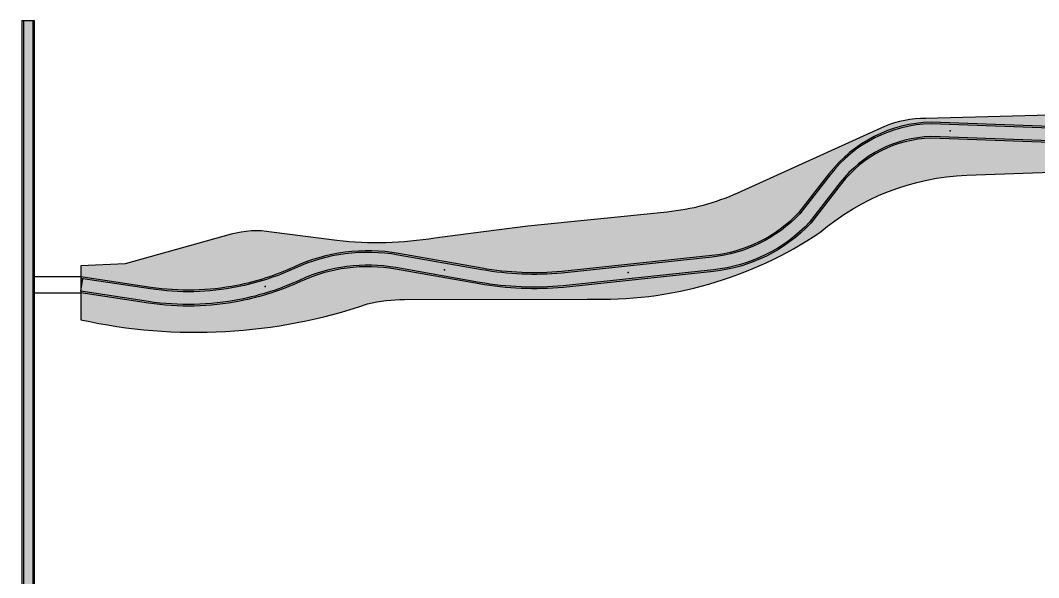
# Model space of a CAD drawing. Header units: inches. Extents: x -1373420 to 1275728, y -1279082 to 1370051.
# Drawn here: x -88479 to -81952, y 93463 to 97035 of the extents above; entities that cross this region are included whole.
import ezdxf

# ---------------------------------------------------------------- set-up
doc = ezdxf.new("R2010")
doc.units = ezdxf.units.IN
doc.header["$LTSCALE"] = 100
doc.header["$MEASUREMENT"] = 0
doc.layers.add('6', color=7, linetype='Continuous', true_color=0x57a70c)
doc.layers.add('a Walkway', color=7, linetype='Continuous', lineweight=30, true_color=0x4b2e26)

msp = doc.modelspace()

# ---------------------------------------------------------------- hatches: boundary and pattern name
at = {"layer": '6', "lineweight": 15}
h = msp.add_hatch(color=256, dxfattribs=at)
h.dxf.hatch_style = 1
edge = h.paths.add_edge_path()
edge.add_line((-78924.69009385278, 96076.41950291861), (-79656.16586421253, 96425.92340061668))
edge.add_arc((-79909.72182438009, 95973.12786417731), 518.9551259559147, 60.75209267398381, 131.5598670408154)
edge.add_line((-80253.99782411824, 96361.44276056967), (-80406.56430895731, 96234.62493619451))
edge.add_arc((-80544.84946469599, 96375.83486357113), 197.6436892171826, 229.3318846104581, 314.40045115440944, ccw=False)
edge.add_line((-80673.64919407322, 96225.9226972879), (-80753.72775439694, 96295.34569959072))
edge.add_line((-80753.72775439694, 96295.34569959072), (-80759.19275461484, 96300.06911534004))
edge.add_arc((-81151.53796487313, 95846.12502628572), 599.9999999999899, 49.16304771215739, 91.51300139794115)
edge.add_line((-81167.38023711788, 96445.91584182903), (-82676.42187811437, 96406.0575314218))
edge.add_arc((-82674.85329152102, 95685.15325862297), 720.9059793090192, 90.1246673839504, 111.6183318435343)
edge.add_line((-82940.45092632648, 96355.34974278956), (-83882.1817441523, 95927.58389186468))
edge.add_arc((-84477.71919098683, 97238.66556339312), 1440.000000000003, 275.73431199850125, 294.429148268595, ccw=False)
edge.add_line((-84333.84068632551, 95805.8714484218), (-85226.08418018944, 95716.2740259104))
edge.add_line((-85226.08418018944, 95716.2740259104), (-85511.01874032829, 95679.25727386391))
edge.add_line((-85511.01874032829, 95679.25727386391), (-85822.30018842928, 95638.94112576588))
edge.add_arc((-86195.1418362292, 97913.97712229857), 2305.384930950506, 263.6591010060583, 279.3071179364374, ccw=False)
edge.add_line((-86449.75729549883, 95622.69568001467), (-86868.55835808825, 95677.7342273305))
edge.add_arc((-86966.04068795124, 95085.70619136892), 600.0000000000277, 80.64967504179135, 105.5672985721287)
edge.add_line((-87127.06272043168, 95663.69572851982), (-87808.24587651432, 95473.92499871638))
edge.add_line((-87808.24587651432, 95473.92499871638), (-88091.24020179277, 95461.74495125559))
edge.add_line((-88091.24020179277, 95461.74495125559), (-88091.24020179283, 95115.8569323729))
edge.add_arc((-87354.1321296217, 98447.15924666065), 3411.876817711733, 257.523344325175, 288.8266222337314)
edge.add_arc((-86020.75160439021, 94234.6712958767), 1010.231215014303, 89.72129429641188, 103.29683128203311, ccw=False)
edge.add_line((-86015.8375235695, 95244.89055900672), (-84846.21288228585, 95248.26464294759))
edge.add_arc((-84760.49639351483, 97769.4956528691), 2522.687678218822, 268.052815420862, 303.8555045233036)
edge.add_arc((-82354.86811125837, 94502.82342706874), 1540.584382165395, 92.18590706516778, 130.4857468716518, ccw=False)
edge.add_line((-82413.6291132904, 96042.28676966969), (-81266.58846808606, 96083.78134227316))
edge.add_arc((-81265.04278981248, 95689.56559004112), 394.2187824409104, 7.6702835812337185, 90.22464954085888, ccw=False)
edge.add_arc((-80665.98748448171, 95823.44826928955), 223.6504690608861, 201.3066337624884, 301.5772568780305)
edge.add_arc((-80199.31450924405, 94497.83317501858), 1187.685486817172, 70.50899020605789, 107.11673133176981, ccw=False)
edge.add_arc((-79633.27112953863, 96068.92440163478), 482.3295453759339, 249.3926560021122, 302.7154850036208)
edge.add_arc((-79188.69798547738, 95307.39428208374), 400.435480963162, 42.29535597011812, 117.3370458938453, ccw=False)
edge.add_arc((-79292.45396117403, 95291.9705605187), 491.0485134157753, -22.504661588392082, 35.46338691310808, ccw=False)
edge.add_line((-78838.79958052936, 95104.01751997469), (-78913.78081973651, 94969.6857870426))
edge.add_arc((-77846.7219085108, 94318.41003178972), 1250.109926928994, 148.6023388531599, 171.5824897271322)
edge.add_arc((-77895.14279088928, 94188.75009479112), 1228.668935936748, 165.2578976771142, 199.3689013742805)
edge.add_line((-79054.27251421005, 93781.26311506017), (-78952.30885882053, 93482.17572358545))
edge.add_arc((-80106.16421566196, 93152.60355320646), 1199.999999999999, -5.864376274582185, 15.940768752657618, ccw=False)
edge.add_line((-78912.44437217034, 93029.99468218016), (-78968.47565109219, 92725.38955806073))
edge.add_arc((-78450.31765027692, 92644.82426881962), 524.3839048248716, 171.1621873036545, 242.5629960682053)
edge.add_arc((-78805.18946011072, 91845.51266216012), 352.5937978439585, -18.319167180828515, 71.26505539985709, ccw=False)
edge.add_arc((-81076.82933468012, 92530.78842504954), 2725.23569998279, 321.9062872134928, 343.0149989649887, ccw=False)
edge.add_arc((-76560.93228401881, 89355.80490750357), 2802.364293384344, 147.7918519429991, 154.1741170528381)
edge.add_line((-79083.40222453274, 90576.62063153369), (-79203.99165185852, 90287.64014682005))
edge.add_arc((-78739.37812946374, 90060.31295019438), 517.245956502095, 153.9283125961261, 201.8235623202418)
edge.add_arc((-79847.06088719219, 89629.81536283446), 671.1995682078011, -55.39759647330777, 20.787577352260485, ccw=False)
edge.add_arc((-79199.48634605127, 88505.03494802132), 631.2787930392115, 114.9624458795808, 194.9108542525512)
edge.add_arc((-80105.68161540534, 88205.94951255093), 326.1765414835929, -92.91813690771238, 24.767487733133407, ccw=False)
edge.add_arc((-80167.17731670005, 86999.56436015277), 881.7749712868749, 87.081863092288, 118.0259060877066)
edge.add_line((-80581.49757186047, 87777.9381945998), (-83018.71101727991, 86480.63495559261))
edge.add_arc((-82973.01489972555, 85995.70742899334), 487.075806433908, 95.38324976320851, 162.4839894295259)
edge.add_arc((-85109.55203968033, 86670.01143988977), 1753.34309402136, 316.7027775211894, 342.4839894295259, ccw=False)
edge.add_line((-83833.45841028265, 85467.59842666883), (-85429.73916508805, 84100.39629811392))
edge.add_arc((-85195.5568317236, 83826.97604513325), 360.0000000000297, 130.5797993046219, 146.8792844290806)
edge.add_arc((-82606.90516025391, 82074.800443535), 3485.85129902855, 146.0075728159143, 204.0847870435907)
edge.add_arc((-75176.95558974356, 87548.51029572792), 12656.21451243225, 213.0171440683153, 224.1550758593956)
edge.add_arc((-81210.4916288225, 81230.01506982693), 3939.798024199815, 219.3463636529504, 232.5519768962283)
edge.add_arc((-83789.8684741034, 77878.92117202573), 289.2002683057943, -44.75771122348692, 50.535357408482184, ccw=False)
edge.add_arc((-84348.28182459189, 78923.43503677865), 1463.286579165689, 301.4635725020813, 314.6691857453593)
edge.add_line((-83319.573323119, 77882.77830578432), (-83012.09298087048, 78105.99094977674))
edge.add_line((-83012.09298087048, 78105.99094977674), (-82660.11334909734, 78359.35025681066))
edge.add_line((-82660.11334909734, 78359.35025681066), (-83061.41773357373, 78668.55751980416))
edge.add_line((-83061.41773357373, 78668.55751980416), (-83355.32331364567, 78445.08420126035))
edge.add_line((-83355.32331364567, 78445.08420126035), (-85130.78648506704, 80354.29760803812))
edge.add_arc((-84065.84223991643, 81323.5724682922), 1439.999999999991, 183.6274596127403, 222.3073618332039, ccw=False)
edge.add_line((-85502.95722984715, 81232.46535706369), (-85581.15343865208, 82465.92498841436))
edge.add_arc((-83897.40896602938, 82495.7083717029), 1684.007867857992, 131.8534681469233, 181.013386676686, ccw=False)
edge.add_line((-85021.02592275172, 83750.04781283262), (-84233.35152903976, 84548.0441736069))
edge.add_line((-84233.35152903976, 84548.0441736069), (-83994.97045884814, 84814.98710668978))
edge.add_line((-83994.97045884814, 84814.98710668978), (-83686.37915747793, 85104.38300047895))
edge.add_line((-83686.37915747793, 85104.38300047895), (-83444.55013180472, 85349.51284822493))
edge.add_line((-83444.55013180472, 85349.51284822493), (-83246.7865900872, 85668.53319322066))
edge.add_line((-83246.7865900872, 85668.53319322066), (-83136.92523937032, 85928.96050668234))
edge.add_arc((-82805.23121210276, 85789.03526851916), 359.9999999999939, 113.63389107484451, 157.1275342617206, ccw=False)
edge.add_line((-82949.55197245482, 86118.84054156888), (-82788.41950885256, 86189.35111724718))
edge.add_line((-82788.41950885256, 86189.35111724718), (-81948.88250195119, 86615.86205502342))
edge.add_line((-81948.88250195119, 86615.86205502342), (-81635.07302419542, 86720.27633353109))
edge.add_line((-81635.07302419542, 86720.27633353109), (-81445.35311623689, 86908.89290470498))
edge.add_line((-81445.35311623689, 86908.89290470498), (-80347.00098989927, 87495.31236696232))
edge.add_arc((-80262.22402110437, 87336.52677075804), 179.9999999999935, 90.99709828002369, 118.0981345177915, ccw=False)
edge.add_line((-80265.35633962532, 87516.49951475191), (-80005.0136852081, 87521.03062374167))
edge.add_arc((-80011.27832224997, 87880.97611172941), 360.0000000000031, 270.9970982800226, 336.1240629377328)
edge.add_line((-79682.08567326874, 87735.26338113693), (-79197.08036184587, 88662.34318557562))
edge.add_line((-79197.08036184587, 88662.34318557562), (-79029.65677430734, 88895.83832851506))
edge.add_line((-79029.65677430734, 88895.83832851506), (-78890.67723520566, 89375.76400765382))
edge.add_arc((-78717.7808341672, 89325.69570922107), 180.0000000000022, 97.30507643540432, 163.8497478047678, ccw=False)
edge.add_line((-78740.66828244965, 89504.2346817484), (-78708.54399806829, 89508.35279045589))
edge.add_arc((-78723.80229692324, 89627.37877214079), 120.0000000000055, 277.3050764354028, 350.4652464501145)
edge.add_line((-78605.46005994026, 89607.50127365973), (-78492.10016801581, 90282.39822848904))
edge.add_arc((-78373.75793103283, 90262.52073000798), 119.9999999999999, 126.7742007223112, 170.4652464501139, ccw=False)
edge.add_line((-78445.59748894541, 90358.64085234937), (-78379.91927224939, 90407.72832682397))
edge.add_arc((-78451.75883016197, 90503.84844916535), 119.9999999999912, 306.7742007223181, 346.7364904885054)
edge.add_line((-78334.9598074478, 90476.31686197879), (-78024.25868403676, 91832.25640596388))
edge.add_arc((-78379.63524025283, 91901.58967488675), 362.0767858997928, 348.9603796927273, 401.2498327065454)
edge.add_line((-78107.41080219034, 92140.32269356889), (-78309.96695181515, 92300.03242564107))
edge.add_arc((-78050.01669779792, 92549.08235123107), 360.0000000000111, 185.2389089024497, 223.7731883176924, ccw=False)
edge.add_line((-78408.51284151999, 92516.21116420637), (-78464.702145794, 93129.0168072013))
edge.add_arc((-78664.39606920158, 93105.10132733207), 201.1208920606872, 6.829255600718953, 78.61069170420434)
edge.add_line((-78624.67983909906, 93302.26175513068), (-78686.39434916832, 93645.43539382693))
edge.add_arc((-77269.12952176185, 93900.30871333377), 1439.999999999982, 169.6957475377733, 190.1947967363699, ccw=False)
edge.add_line((-78685.90486281252, 94157.88905612158), (-78668.49842558533, 94253.6301005356))
edge.add_arc((-77829.62073421502, 94035.34937579202), 866.8115457660866, 130.3710511444642, 165.4147469385158, ccw=False)
edge.add_line((-78391.084953249, 94695.74333898214), (-77882.94348759801, 95129.88485480388))
edge.add_arc((-78176.76255697408, 95494.48698150774), 468.2567205347952, 308.8640276157592, 434.1116550243397)
edge.add_line((-78048.57092220438, 95944.85489899418), (-78763.08214089918, 96025.69916019816))
edge.add_arc((-78666.01699496272, 96617.79573799974), 600.0000000000089, 244.4612245277732, 260.69004727458514, ccw=False)
at = {"layer": 'a Walkway', "true_color": 0x939598}
h = msp.add_hatch(color=252, dxfattribs=at)
h.dxf.hatch_style = 1
h.paths.add_polyline_path([(-88459.7377679297, 92996.4085998167, -0.02243300313054628), (-88468.85109144734, 92589.30116345781), (-88409.05953769761, 92584.18974328038, 0.02245507537491705), (-88399.7377679297, 92997.08071488151), (-88399.73776792974, 97034.6592532726), (-88459.73776792974, 97034.6592532726)])
h = msp.add_hatch(color=252, dxfattribs=at)
h.dxf.hatch_style = 1
h.paths.add_polyline_path([(-78755.4065335131, 94803.66752567595, 0.7424926315357194), (-79494.53304388368, 95824.524400165, -0.2521448537385427), (-80237.23473440047, 95944.96169477853, 0.1558725662434044), (-81286.35218664378, 96322.57545704105), (-82642.30105400039, 96371.73819153564, 0.2248288320895431), (-83288.72507424053, 96045.12961335847), (-83483.27532931467, 95794.791054185, -0.08850700602546463), (-83739.46561866047, 95605.84744366951), (-83701.29915969694, 95533.24440864235, 0.08903143606063732), (-83420.94591168032, 95741.36296400358), (-83223.97845483478, 95994.81187021028, -0.2239801712503074), (-82642.6754546136, 96289.69788632337), (-81289.32331423022, 96240.62930154329, -0.1558725662434067), (-80287.16981457267, 95879.91949487572, 0.2521448537385467), (-79467.71100928838, 95747.03518504334, -0.7424926315357263), (-78820.65120262015, 94853.33776981782, 0.271263638952653), (-78953.15281233369, 93762.81736275915, -0.1229467397233505), (-78773.62555796542, 92679.33244660505, 0.1835695209322542), (-78686.11467222194, 92377.994282257), (-78620.44493836607, 92427.10227804931, -0.1837837467746542), (-78691.89086220547, 92672.7415810301, 0.1229467397233383), (-78877.91195426861, 93795.41817989049, -0.2712636389526501)])
h = msp.add_hatch(color=252, dxfattribs=at)
h.dxf.hatch_style = 1
h.paths.add_polyline_path([(-85535.76413177737, 95355.32573053752, 0.06681998620340764), (-84999.74077837012, 95333.3252369532), (-84036.52988444161, 95435.61430085648, 0.0890314360606379), (-83701.29915969694, 95533.24440864235), (-83739.46561866047, 95605.84744366951, -0.0885070060254694), (-84045.18925815212, 95517.15579487605), (-85007.84902353215, 95414.9252585742, -0.06674950721072528), (-85521.53066909354, 95436.08096900555), (-86057.83868339544, 95530.60759357395, 0.07605322222824641), (-86396.42195058396, 95538.47237307894), (-86385.90613812293, 95457.14570591193, -0.07605877331640368), (-86072.07214607854, 95449.85235510579)])
h = msp.add_hatch(color=252, dxfattribs=at)
h.dxf.hatch_style = 1
h.paths.add_polyline_path([(-87089.06115028425, 95325.8705978312, 0.05962001875431056), (-86721.86917015922, 95444.74622489489, -0.07605322223025575), (-86396.42195058396, 95538.47237307894), (-86385.90613812293, 95457.14570591193, 0.076046766620294), (-86687.5184006932, 95370.28801745693, -0.05962056773072029), (-87073.2531366279, 95245.40876399528, -0.08615601724065301), (-87656.7588915898, 95232.506737219), (-88091.2402017928, 95298.0743773657), (-88079.00411656403, 95379.15630024791), (-87644.5228072913, 95313.58866024158, 0.08615601738625024)])

# ---------------------------------------------------------------- linework, layer by layer
at = {"layer": 'a Walkway'}
for p, q in [((-88469.73776792974, 97034.6592532726), (-88389.73776792974, 97034.6592532726)), ((-88091.2402017928, 95298.0743773657), (-88079.00411656403, 95379.15630024791))]:
    msp.add_line(p, q, dxfattribs=at)
for points in [[(-88469.73776792974, 97034.6592532726), (-88469.7377679297, 92996.29614976913, -0.02250772190557933), (-88478.91204547358, 92588.7348775958, -0.02250772190557933)], [(-88459.73776792974, 97034.6592532726), (-88459.7377679297, 92996.40859981667, -0.02250152022457882), (-88468.93482766976, 92588.0602481457, -0.02250152022457882)], [(-88399.73776792974, 97034.6592532726), (-88399.7377679297, 92997.08071488152, -0.02246473584568839), (-88409.07152084677, 92584.01247144521, -0.02246473584568839)], [(-88389.73776792974, 97034.6592532726), (-88389.7377679297, 92997.192306944, -0.0224586750394779), (-88399.09430304295, 92583.33784199512, -44.23159427507247)], [(-81167.38023711788, 96445.91584182903), (-82676.42187811437, 96406.0575314218, 0.09405972948749848), (-82940.45092632648, 96355.34974278956), (-83882.1817441523, 95927.58389186468, -0.08175301822205194), (-84333.84068632551, 95805.8714484218), (-85226.08418018944, 95716.2740259104), (-85511.01874032829, 95679.25727386391), (-85822.30018842928, 95638.94112576588, -0.06838365081899551), (-86449.75729549883, 95622.69568001467), (-86868.55835808825, 95677.7342273305, 0.1091540797107212), (-87127.06272043168, 95663.69572851982), (-87808.24587651432, 95473.92499871638), (-88091.24020179277, 95461.74495125559), (-88091.24020179283, 95115.8569323729, 0.1374420797606417), (-86253.1006576606, 95217.81982241459, -0.05930383095231014), (-86015.8375235695, 95244.89055900672), (-84846.21288228585, 95248.26464294759, 0.1575020322244817), (-83355.10618111465, 95674.54184127161, -0.1686878393143567), (-82413.6291132904, 96042.28676966969), (-81266.58846808606, 96083.78134227316, -0.3766441926666416)], [(-81285.9898540113, 96332.56889063834), (-82642.24661101427, 96381.74278830973, 0.2249239147855384), (-83296.62100343636, 96051.26592349849), (-83490.86910041989, 95801.3161678299, -0.1782706532665512), (-84046.24527933632, 95527.09987951258), (-85008.83704088759, 95424.87656493968, -0.06674060536762356), (-85519.79488096136, 95445.92916881872), (-86056.10289526315, 95540.4557933871, 0.1529913606553142), (-86726.0580311117, 95453.8266127677, -0.05962001875567167), (-87090.98895513776, 95335.6830169237, -0.0861560172406519), (-87643.03060085292, 95323.47669947821), (-88091.24020179277, 95391.11607805354)], [(-81286.35218664381, 96322.57545704105), (-82642.30105400039, 96371.73819153564, 0.2248288320895444), (-83288.72507424053, 96045.12961335847), (-83483.27532931467, 95794.791054185, -0.1784115975367407), (-84045.1892581521, 95517.15579487605), (-85007.84902353215, 95414.9252585742, -0.06674950721072201), (-85521.53066909354, 95436.08096900555), (-86057.83868339533, 95530.60759357392, 0.1529913606553142), (-86721.86917015121, 95444.74622489857, -0.05962001875567167), (-87089.06115028425, 95325.8705978312, -0.08615601724065197), (-87644.52280636289, 95313.58866010148), (-88091.24020179277, 95381.00284971792)], [(-81289.32331423022, 96240.62930154329), (-82642.6754546136, 96289.69788632337, 0.2239801712503094), (-83223.97845483478, 95994.81187021028), (-83420.94591168032, 95741.36296400358, -0.1794855819259771), (-84036.52988444161, 95435.61430085648), (-84999.74077837015, 95333.3252369532, -0.06681998620340338), (-85535.76413177734, 95355.32573053752), (-86072.07214607912, 95449.85235510589, 0.1529913606553134), (-86687.52179068196, 95370.28645372407, -0.05962001875567145), (-87073.2531366279, 95245.40876399528, -0.08615601724065279), (-87656.7588915898, 95232.506737219), (-88091.2402017928, 95298.0743773657)], [(-81289.68564686272, 96230.635867946), (-82642.7117530618, 96279.69263168148, 0.2238673268885644), (-83216.08252563895, 95988.67556007026), (-83413.33777370103, 95734.85633700913, -0.1796074404258453), (-84035.47386325742, 95425.67021621995), (-84998.75119517391, 95323.37409687362, -0.06682828728497142), (-85537.49991990952, 95345.47753072434), (-86073.8079342113, 95440.00415529271, 0.1529913606553137), (-86683.33315626916, 95361.20596134997, -0.05962001875567166), (-87071.32532985951, 95235.59634527899, -0.08615601724065261), (-87658.2510971055, 95222.61869784312), (-88091.2402017928, 95287.96114903006)]]:
    msp.add_lwpolyline(points, format="xyb", dxfattribs=at)
msp.add_lwpolyline([(-88089.7377679297, 95390.88934553234), (-88389.7377679297, 95390.88934553234), (-88389.7377679297, 95287.96114903006), (-88089.7377679297, 95287.96114903006)], close=True, dxfattribs=at)
for p in [(-82518.4422791519, 96326.22049518838), (-85760.04302407536, 95436.4878367814), (-84582.90943660922, 95418.82156549579), (-86910.32197481068, 95328.70133458213)]:
    msp.add_point(p, dxfattribs=at)

doc.saveas('drawing.dxf')
